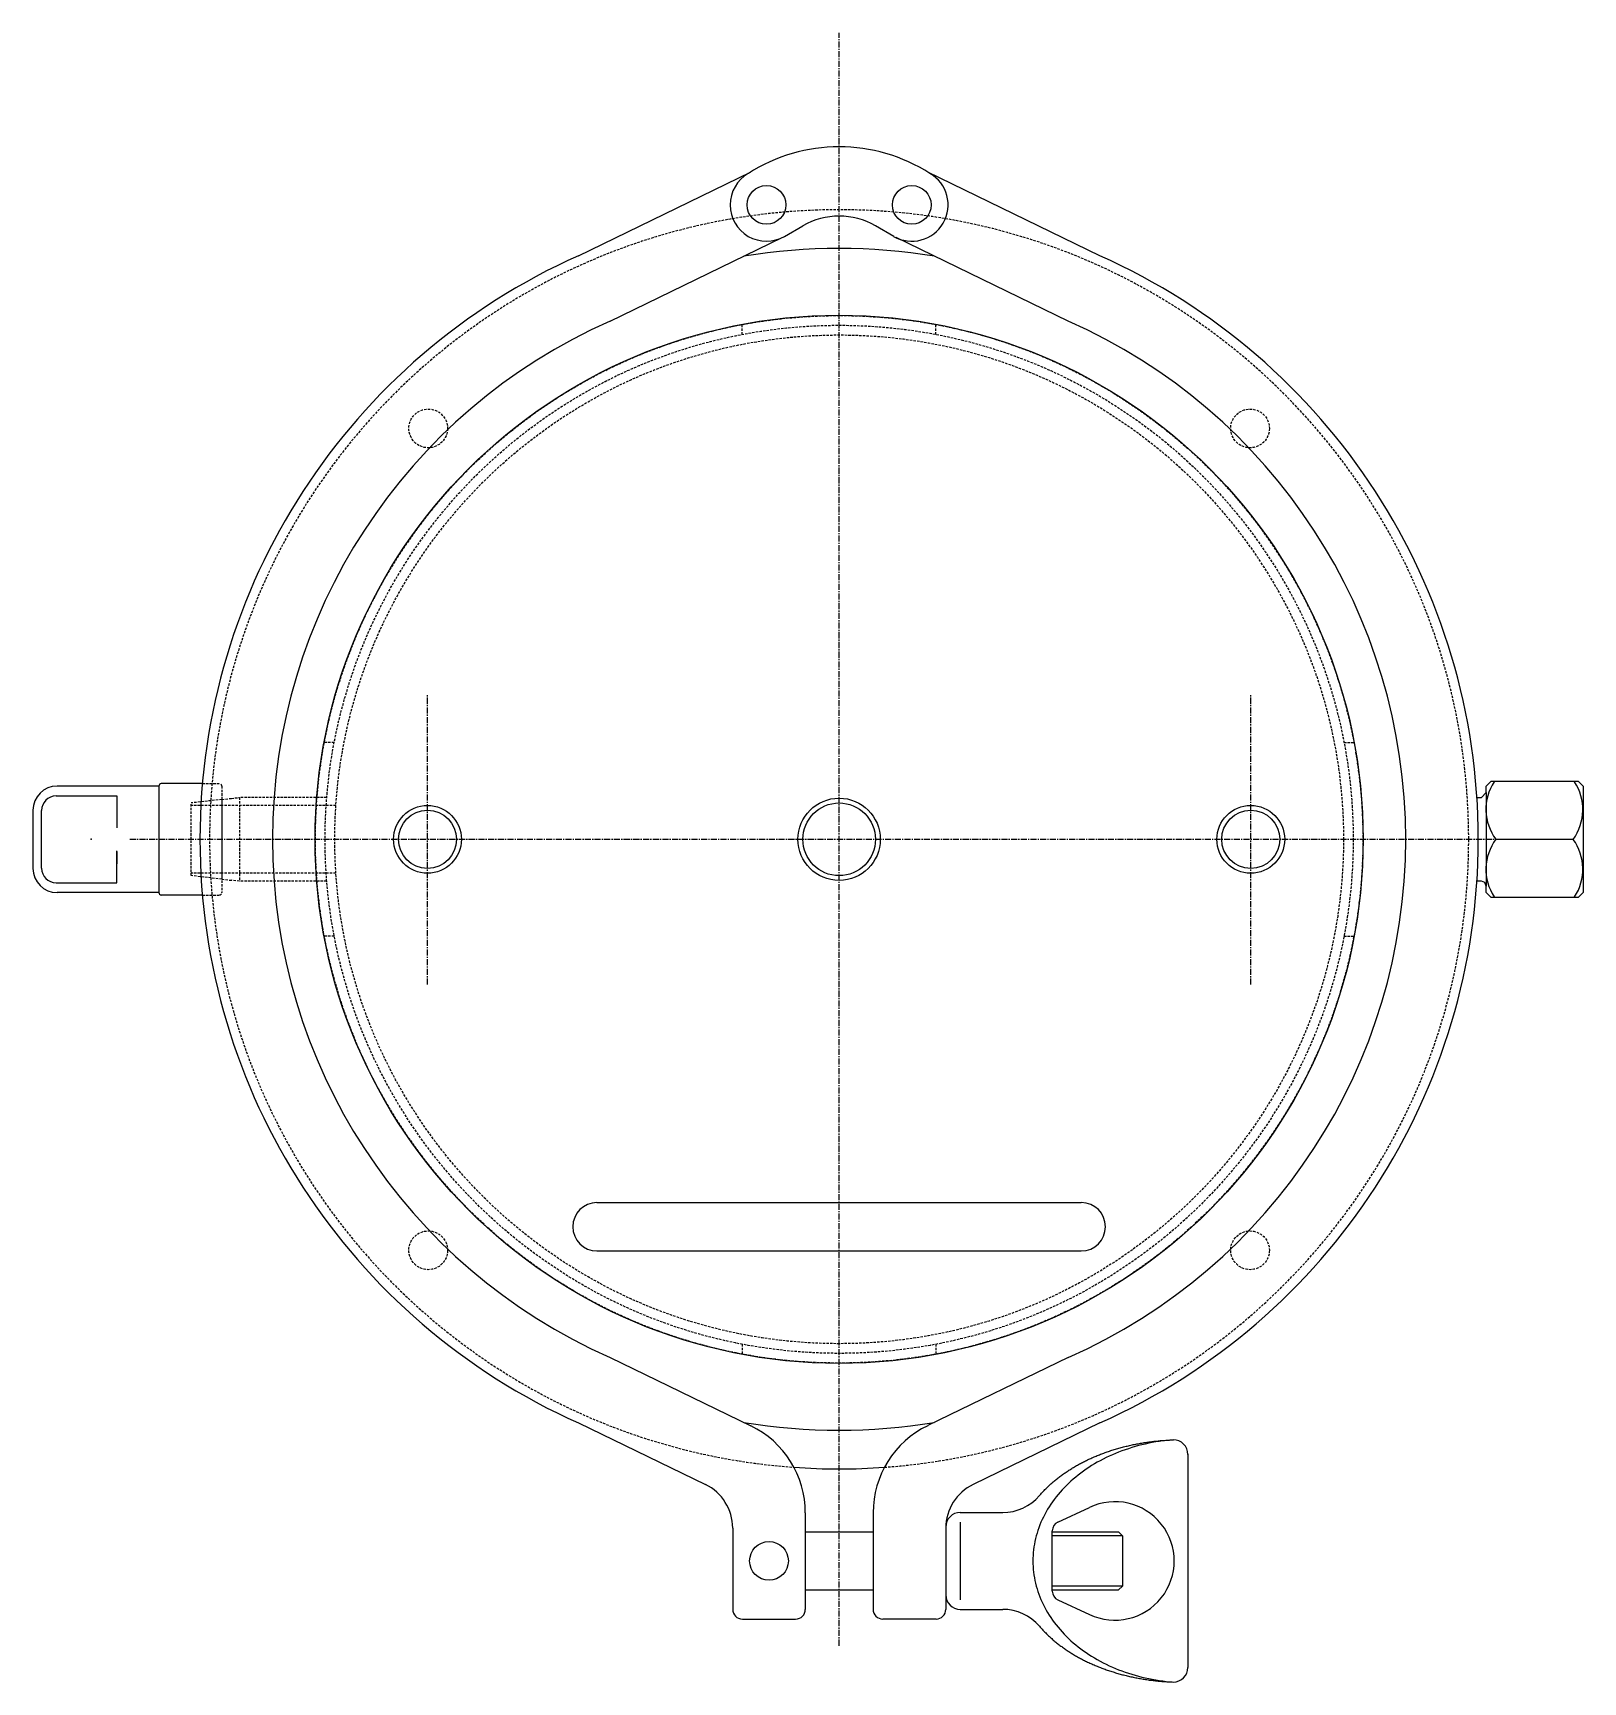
# Model space of a CAD drawing. Extents: x 248 to 570, y 18 to 1071.
# Drawn here: x 250 to 570.1, y 730.5 to 1071 of the extents above; entities that cross this region are included whole.
import ezdxf

# ---------------------------------------------------------------- set-up
doc = ezdxf.new("R2010")
doc.units = 0
doc.linetypes.add('CENTER', pattern=[2, 1.25, -0.25, 0.25, -0.25])
doc.linetypes.add('DASHED', pattern=[0.75, 0.5, -0.25])
doc.layers.get('0').update_dxf_attribs({"linetype": 'CONTINUOUS'})
doc.layers.add('CENTER', color=1, linetype='CENTER')

msp = doc.modelspace()

# ---------------------------------------------------------------- linework, layer by layer
at = {"color": 7, "linetype": 'CONTINUOUS'}
for p, q in [((362.67, 1025.03), (398.23, 1042.27)), ((470.35, 1025.03), (434.79, 1042.27)), ((369.21, 1011.53), (404.77, 1028.77)), ((405.25, 1029.02), (409.01, 1031.19)), ((427.77, 1029.02), (424.01, 1031.19)), ((463.81, 1011.53), (428.25, 1028.77)), ((285.01, 916.02), (276.53, 916.02)), ((550.11, 915.52), (551.11, 916.52)), ((551.11, 916.52), (569.11, 916.52)), ((569.11, 916.52), (570.11, 915.52)), ((254.81, 913.48), (267.35, 913.48)), ((276.03, 915.52), (255.03, 915.52)), ((267.35, 913.48), (267.35, 906.91)), ((276.03, 915.52), (276.03, 893.52)), ((548.21, 913.17), (549.11, 913.17)), ((549.11, 913.17), (550.11, 914.17)), ((550.11, 914.17), (550.11, 915.52)), ((550.11, 914.17), (550.11, 894.87)), ((570.11, 915.52), (570.11, 893.52)), ((250.03, 910.52), (250.03, 898.52)), ((251.81, 898.55), (251.81, 910.48)), ((552.11, 904.52), (568.09, 904.52)), ((267.35, 895.55), (267.35, 902.12)), ((267.35, 901.99), (267.35, 899.45)), ((254.81, 895.55), (267.35, 895.55)), ((549.11, 895.87), (548.21, 895.87)), ((549.81, 895.57), (549.11, 895.87)), ((550.11, 894.87), (549.81, 895.57)), ((276.03, 893.52), (255.03, 893.52)), ((276.03, 893.52), (272.39, 893.52)), ((285.01, 893.02), (276.53, 893.02)), ((550.11, 893.52), (550.11, 894.87)), ((550.11, 893.52), (551.11, 892.52)), ((569.11, 892.52), (551.11, 892.52)), ((569.11, 892.52), (570.11, 893.52)), ((366.5, 829.52), (466.5, 829.52)), ((366.5, 819.52), (466.5, 819.52)), ((369.21, 797.5), (398.24, 783.43)), ((463.79, 797.5), (434.8, 783.45)), ((362.67, 784), (388.88, 771.3)), ((470.33, 784), (444.16, 771.32)), ((488.52, 777.53), (488.52, 733.51)), ((461.68, 763.55), (468.18, 766.55)), ((409.52, 765.43), (409.52, 745.52)), ((423.52, 765.45), (423.52, 745.52)), ((441.52, 765.52), (450.28, 765.52)), ((441.52, 763.52), (441.52, 747.52)), ((441.52, 763.52), (441.52, 747.52)), ((394.52, 762.3), (394.52, 745.52)), ((409.5, 761.52), (423.5, 761.52)), ((438.52, 762.52), (438.52, 748.52)), ((438.52, 762.32), (438.52, 745.52)), ((460.52, 749.3), (460.52, 761.74)), ((460.52, 761.52), (474.22, 761.52)), ((475.02, 760.72), (460.52, 760.72)), ((474.22, 761.52), (475.02, 760.72)), ((475.02, 760.72), (475.02, 750.32)), ((438.52, 759.18), (438.52, 745.52)), ((409.5, 749.52), (423.5, 749.52)), ((475.02, 750.32), (460.52, 750.32)), ((460.52, 749.52), (474.22, 749.52)), ((474.22, 749.52), (475.02, 750.32)), ((461.68, 747.48), (468.18, 744.49)), ((396.52, 743.52), (407.52, 743.52)), ((436.52, 743.52), (425.52, 743.52)), ((441.52, 745.52), (450.28, 745.52))]:
    msp.add_line(p, q, dxfattribs=at)
at = {"color": 3, "linetype": 'DASHED'}
for p, q in [((396.5, 1008.77), (396.5, 1010.8)), ((436.5, 1008.77), (436.5, 1010.8)), ((312.25, 924.52), (310.22, 924.52)), ((520.75, 924.52), (522.79, 924.52)), ((285.01, 916.02), (288.53, 916.02)), ((289.03, 912.75), (282.68, 912.02)), ((289.03, 915.52), (289.03, 893.52)), ((289.03, 912.75), (291, 912.97)), ((289.03, 912.75), (289.03, 896.29)), ((291, 912.97), (292.68, 913.17)), ((310.68, 913.17), (292.68, 913.17)), ((292.68, 913.17), (292.68, 895.87)), ((282.68, 897.02), (282.68, 912.02)), ((289.03, 911.52), (282.68, 911.52)), ((312.59, 911.52), (289.03, 911.52)), ((289.03, 897.52), (282.68, 897.52)), ((289.03, 896.29), (282.68, 897.02)), ((312.59, 897.52), (289.03, 897.52)), ((289.03, 896.29), (291, 896.06)), ((292.68, 895.87), (291, 896.06)), ((310.68, 895.87), (292.68, 895.87)), ((285.01, 893.02), (288.53, 893.02)), ((312.25, 884.52), (310.22, 884.52)), ((520.75, 884.52), (522.79, 884.52)), ((396.5, 800.27), (396.5, 798.23)), ((436.5, 800.27), (436.5, 798.23))]:
    msp.add_line(p, q, dxfattribs=at)
at = {"color": 7, "linetype": 'CONTINUOUS'}
for points in [[(485.52, 780.52, 0), (484.79, 780.46, 0), (484.05, 780.38, 0), (483.32, 780.29, 0), (482.6, 780.19, 0), (481.87, 780.08, 0), (481.15, 779.95, 0), (480.44, 779.81, 0), (479.72, 779.66, 0), (479.01, 779.49, 0), (478.31, 779.32, 0), (477.62, 779.12, 0), (476.92, 778.92, 0), (476.24, 778.7, 0), (475.56, 778.48, 0), (474.89, 778.24, 0), (474.22, 777.98, 0), (473.57, 777.72, 0), (472.92, 777.44, 0), (472.28, 777.15, 0), (471.65, 776.85, 0), (471.02, 776.54, 0), (470.41, 776.22, 0), (469.81, 775.88, 0), (469.21, 775.54, 0), (468.63, 775.19, 0), (468.06, 774.82, 0), (467.49, 774.45, 0), (466.94, 774.06, 0), (466.4, 773.66, 0), (465.87, 773.26, 0), (465.36, 772.84, 0), (464.86, 772.42, 0), (464.36, 771.99, 0), (463.89, 771.54, 0), (463.42, 771.1, 0), (462.97, 770.64, 0), (462.53, 770.17, 0), (462.11, 769.7, 0), (461.7, 769.21, 0), (461.3, 768.72, 0), (460.92, 768.23, 0), (460.56, 767.72, 0), (460.2, 767.22, 0), (459.87, 766.7, 0), (459.55, 766.18, 0), (459.24, 765.65, 0), (458.95, 765.12, 0), (458.68, 764.58, 0), (458.42, 764.04, 0), (458.18, 763.49, 0), (457.95, 762.94, 0), (457.74, 762.38, 0), (457.54, 761.82, 0), (457.37, 761.26, 0), (457.21, 760.69, 0), (457.06, 760.13, 0), (456.94, 759.55, 0), (456.82, 758.98, 0), (456.73, 758.41, 0), (456.65, 757.83, 0), (456.6, 757.25, 0), (456.55, 756.67, 0), (456.53, 756.1, 0), (456.52, 755.52, 0), (456.53, 754.94, 0), (456.55, 754.36, 0), (456.6, 753.78, 0), (456.65, 753.2, 0), (456.73, 752.63, 0), (456.82, 752.05, 0), (456.94, 751.48, 0), (457.06, 750.91, 0), (457.21, 750.34, 0), (457.37, 749.77, 0), (457.54, 749.21, 0), (457.74, 748.65, 0), (457.95, 748.1, 0), (458.18, 747.54, 0), (458.42, 747, 0), (458.68, 746.45, 0), (458.95, 745.92, 0), (459.24, 745.38, 0), (459.55, 744.86, 0), (459.87, 744.33, 0), (460.2, 743.82, 0), (460.56, 743.31, 0), (460.92, 742.81, 0), (461.3, 742.31, 0), (461.7, 741.82, 0), (462.11, 741.34, 0), (462.53, 740.86, 0), (462.97, 740.4, 0), (463.42, 739.94, 0), (463.89, 739.49, 0), (464.36, 739.05, 0), (464.86, 738.61, 0), (465.36, 738.19, 0), (465.87, 737.77, 0), (466.4, 737.37, 0), (466.94, 736.97, 0), (467.49, 736.59, 0), (468.06, 736.21, 0), (468.63, 735.85, 0), (469.21, 735.49, 0), (469.81, 735.15, 0), (470.41, 734.81, 0), (471.02, 734.49, 0), (471.65, 734.18, 0), (472.28, 733.88, 0), (472.92, 733.59, 0), (473.57, 733.32, 0), (474.22, 733.05, 0), (474.89, 732.8, 0), (475.56, 732.56, 0), (476.24, 732.33, 0), (476.92, 732.11, 0), (477.62, 731.91, 0), (478.31, 731.72, 0), (479.01, 731.54, 0), (479.72, 731.37, 0), (480.44, 731.22, 0), (481.15, 731.08, 0), (481.87, 730.95, 0), (482.6, 730.84, 0), (483.32, 730.74, 0), (484.05, 730.65, 0), (484.79, 730.58, 0), (485.52, 730.52, 0)], [(457.87, 769.01, 0), (458.01, 769.17, 0), (458.14, 769.32, 0), (458.28, 769.48, 0), (458.42, 769.63, 0), (458.57, 769.78, 0), (458.71, 769.94, 0), (458.86, 770.09, 0), (459, 770.24, 0), (459.15, 770.39, 0), (459.3, 770.54, 0), (459.45, 770.69, 0), (459.61, 770.84, 0), (459.76, 770.99, 0), (459.92, 771.13, 0), (460.08, 771.28, 0), (460.24, 771.42, 0), (460.4, 771.57, 0), (460.56, 771.71, 0), (460.73, 771.85, 0), (460.89, 771.99, 0), (461.06, 772.13, 0), (461.23, 772.27, 0), (461.4, 772.41, 0), (461.57, 772.54, 0), (461.75, 772.68, 0), (461.92, 772.82, 0), (462.1, 772.95, 0), (462.28, 773.08, 0), (462.46, 773.22, 0), (462.64, 773.35, 0), (462.82, 773.48, 0), (463.01, 773.61, 0), (463.19, 773.74, 0), (463.38, 773.86, 0), (463.57, 773.99, 0), (463.76, 774.11, 0), (463.95, 774.24, 0), (464.14, 774.36, 0), (464.33, 774.48, 0), (464.53, 774.61, 0), (464.72, 774.73, 0), (464.92, 774.84, 0), (465.12, 774.96, 0), (465.32, 775.08, 0), (465.52, 775.2, 0), (465.73, 775.31, 0), (465.93, 775.42, 0), (466.14, 775.54, 0), (466.34, 775.65, 0), (466.55, 775.76, 0), (466.76, 775.87, 0), (466.97, 775.97, 0), (467.18, 776.08, 0), (467.39, 776.19, 0), (467.61, 776.29, 0), (467.82, 776.39, 0), (468.04, 776.5, 0), (468.26, 776.6, 0), (468.48, 776.7, 0), (468.69, 776.8, 0), (468.92, 776.89, 0), (469.14, 776.99, 0), (469.36, 777.09, 0), (469.58, 777.18, 0), (469.81, 777.27, 0), (470.03, 777.36, 0), (470.26, 777.46, 0), (470.49, 777.54, 0), (470.72, 777.63, 0), (470.95, 777.72, 0), (471.18, 777.8, 0), (471.41, 777.89, 0), (471.64, 777.97, 0), (471.88, 778.05, 0), (472.11, 778.13, 0), (472.35, 778.21, 0), (472.58, 778.29, 0), (472.82, 778.37, 0), (473.06, 778.44, 0), (473.3, 778.52, 0), (473.54, 778.59, 0), (473.78, 778.66, 0), (474.02, 778.73, 0), (474.26, 778.8, 0), (474.51, 778.87, 0), (474.75, 778.93, 0), (475, 779, 0), (475.24, 779.06, 0), (475.49, 779.13, 0), (475.74, 779.19, 0), (475.98, 779.25, 0), (476.23, 779.31, 0), (476.48, 779.36, 0), (476.73, 779.42, 0), (476.98, 779.47, 0), (477.23, 779.53, 0), (477.48, 779.58, 0), (477.74, 779.63, 0), (477.99, 779.68, 0), (478.24, 779.73, 0), (478.5, 779.77, 0), (478.75, 779.82, 0), (479.01, 779.86, 0), (479.26, 779.91, 0), (479.52, 779.95, 0), (479.77, 779.99, 0), (480.03, 780.02, 0), (480.29, 780.06, 0), (480.55, 780.1, 0), (480.81, 780.13, 0), (481.07, 780.17, 0), (481.32, 780.2, 0), (481.58, 780.23, 0), (481.85, 780.26, 0), (482.11, 780.28, 0), (482.37, 780.31, 0), (482.63, 780.34, 0), (482.89, 780.36, 0), (483.15, 780.38, 0), (483.41, 780.4, 0), (483.68, 780.42, 0), (483.94, 780.44, 0), (484.2, 780.46, 0), (484.46, 780.47, 0), (484.73, 780.48, 0), (484.99, 780.5, 0), (485.26, 780.51, 0), (485.52, 780.52, 0)], [(457.87, 742.02, 0), (458.01, 741.87, 0), (458.14, 741.71, 0), (458.28, 741.56, 0), (458.42, 741.4, 0), (458.57, 741.25, 0), (458.71, 741.1, 0), (458.86, 740.94, 0), (459, 740.79, 0), (459.15, 740.64, 0), (459.3, 740.49, 0), (459.45, 740.34, 0), (459.61, 740.2, 0), (459.76, 740.05, 0), (459.92, 739.9, 0), (460.08, 739.76, 0), (460.24, 739.61, 0), (460.4, 739.47, 0), (460.56, 739.33, 0), (460.73, 739.18, 0), (460.89, 739.04, 0), (461.06, 738.9, 0), (461.23, 738.76, 0), (461.4, 738.63, 0), (461.57, 738.49, 0), (461.75, 738.35, 0), (461.92, 738.22, 0), (462.1, 738.08, 0), (462.28, 737.95, 0), (462.46, 737.82, 0), (462.64, 737.69, 0), (462.82, 737.56, 0), (463.01, 737.43, 0), (463.19, 737.3, 0), (463.38, 737.17, 0), (463.57, 737.04, 0), (463.76, 736.92, 0), (463.95, 736.79, 0), (464.14, 736.67, 0), (464.33, 736.55, 0), (464.53, 736.43, 0), (464.72, 736.31, 0), (464.92, 736.19, 0), (465.12, 736.07, 0), (465.32, 735.95, 0), (465.52, 735.84, 0), (465.73, 735.72, 0), (465.93, 735.61, 0), (466.14, 735.5, 0), (466.34, 735.39, 0), (466.55, 735.28, 0), (466.76, 735.17, 0), (466.97, 735.06, 0), (467.18, 734.95, 0), (467.39, 734.85, 0), (467.61, 734.74, 0), (467.82, 734.64, 0), (468.04, 734.54, 0), (468.26, 734.43, 0), (468.48, 734.34, 0), (468.69, 734.24, 0), (468.92, 734.14, 0), (469.14, 734.04, 0), (469.36, 733.95, 0), (469.58, 733.85, 0), (469.81, 733.76, 0), (470.03, 733.67, 0), (470.26, 733.58, 0), (470.49, 733.49, 0), (470.72, 733.4, 0), (470.95, 733.31, 0), (471.18, 733.23, 0), (471.41, 733.14, 0), (471.64, 733.06, 0), (471.88, 732.98, 0), (472.11, 732.9, 0), (472.35, 732.82, 0), (472.58, 732.74, 0), (472.82, 732.66, 0), (473.06, 732.59, 0), (473.3, 732.52, 0), (473.54, 732.44, 0), (473.78, 732.37, 0), (474.02, 732.3, 0), (474.26, 732.23, 0), (474.51, 732.16, 0), (474.75, 732.1, 0), (475, 732.03, 0), (475.24, 731.97, 0), (475.49, 731.91, 0), (475.74, 731.85, 0), (475.98, 731.78, 0), (476.23, 731.73, 0), (476.48, 731.67, 0), (476.73, 731.61, 0), (476.98, 731.56, 0), (477.23, 731.5, 0), (477.48, 731.45, 0), (477.74, 731.4, 0), (477.99, 731.35, 0), (478.24, 731.3, 0), (478.5, 731.26, 0), (478.75, 731.21, 0), (479.01, 731.17, 0), (479.26, 731.13, 0), (479.52, 731.09, 0), (479.77, 731.05, 0), (480.03, 731.01, 0), (480.29, 730.97, 0), (480.55, 730.93, 0), (480.81, 730.9, 0), (481.07, 730.87, 0), (481.32, 730.84, 0), (481.58, 730.8, 0), (481.85, 730.78, 0), (482.11, 730.75, 0), (482.37, 730.72, 0), (482.63, 730.7, 0), (482.89, 730.67, 0), (483.15, 730.65, 0), (483.41, 730.63, 0), (483.68, 730.61, 0), (483.94, 730.6, 0), (484.2, 730.58, 0), (484.46, 730.56, 0), (484.73, 730.55, 0), (484.99, 730.54, 0), (485.26, 730.53, 0), (485.52, 730.52, 0)]]:
    msp.add_polyline3d(points, dxfattribs=at)
for centre, radius in [((401.5, 1035.52), 4), ((431.5, 1035.52), 4), ((416.5, 904.52), 108.21), ((416.5, 904.52), 8.5), ((331.5, 904.52), 7), ((331.5, 904.52), 6), ((416.5, 904.52), 7.5), ((501.5, 904.52), 7), ((501.5, 904.52), 6), ((402.02, 755.52), 4)]:
    msp.add_circle(centre, radius, dxfattribs=at)
at = {"color": 3, "linetype": 'DASHED'}
for centre, radius in [((416.5, 904.52), 108.15), ((416.5, 904.52), 106.15), ((416.5, 904.52), 104.15), ((331.65, 989.37), 4), ((501.35, 989.37), 4), ((331.65, 819.66), 4), ((501.35, 819.66), 4)]:
    msp.add_circle(centre, radius, dxfattribs=at)
at = {"color": 7, "linetype": 'CONTINUOUS'}
for centre, radius, start, end in [((416.5, 1012.76), 34.74, 57.336, 122.6612), ((401.5, 1035.52), 7.5, 120, 300), ((431.5, 1035.52), 7.5, 240, 60), ((416.51, 1018.2), 15, 60, 120), ((416.5, 904.52), 131.99, 114.0679, 245.9321), ((416.52, 904.52), 122, 80.7261, 99.2901), ((416.5, 904.52), 131.99, 294.0679, 65.9321), ((416.5, 904.52), 117, 113.842, 246.158), ((416.5, 904.52), 117, 293.842, 66.158), ((276.53, 915.52), 0.5, 90, 180), ((560.47, 910.72), 10.41, 146.9698, 216.5445), ((559.49, 910.67), 10.57, 324.3975, 32.7523), ((255.03, 910.52), 5, 90, 180), ((254.81, 910.48), 3, 90, 180), ((560.47, 898.32), 10.41, 143.4555, 213.0302), ((559.49, 898.36), 10.57, 327.2477, 35.6025), ((255.03, 898.52), 5, 180, 270), ((254.81, 898.55), 3, 180, 270), ((276.53, 893.52), 0.5, 180, 270), ((366.5, 824.52), 5, 90, 270), ((466.5, 824.52), 5, 270, 90), ((416.52, 904.52), 122, 260.7099, 279.2624), ((389.52, 765.43), 20, 360, 64.1441), ((443.52, 765.45), 20, 115.8559, 180), ((485.53, 777.53), 2.99, 359.8833, 90.2818), ((416.5, 904.52), 130, 265.8808, 274.1324), ((384.52, 762.3), 10, 0, 64.1441), ((448.52, 762.32), 10, 115.8559, 180), ((450.28, 775.52), 10, 270, 319.4065), ((473.46, 755.52), 12.23, 244.4352, 115.5648), ((441.52, 762.52), 3, 90, 180), ((462.52, 761.74), 2, 114.741, 180), ((462.52, 749.3), 2, 180, 245.259), ((441.52, 748.52), 3, 180, 270), ((396.52, 745.52), 2, 180, 270), ((407.52, 745.52), 2, 270, 0), ((425.52, 745.52), 2, 180, 270), ((436.52, 745.52), 2, 270, 0), ((450.28, 735.52), 10, 40.5935, 90), ((485.53, 733.5), 2.99, 269.7182, 0.1167)]:
    msp.add_arc(centre, radius, start, end, dxfattribs=at)
at = {"color": 3, "linetype": 'DASHED'}
for centre, radius, start, end in [((416.5, 904.52), 130, 274.1324, 265.8808), ((288.53, 915.52), 0.5, 0, 90), ((288.53, 893.52), 0.5, 270, 0)]:
    msp.add_arc(centre, radius, start, end, dxfattribs=at)
at = {"color": 7, "linetype": 'CONTINUOUS'}
msp.add_point((262.03, 904.52), dxfattribs=at)
msp.add_point((262.03, 904.52), dxfattribs=at)
at = {"layer": 'CENTER', "color": 1, "linetype": 'CENTER'}
for p, q in [((416.5, 738.02), (416.5, 1071.02)), ((331.5, 874.52), (331.5, 934.52)), ((501.5, 874.52), (501.5, 934.52)), ((270, 904.52), (563, 904.52))]:
    msp.add_line(p, q, dxfattribs=at)

doc.saveas('drawing.dxf')
